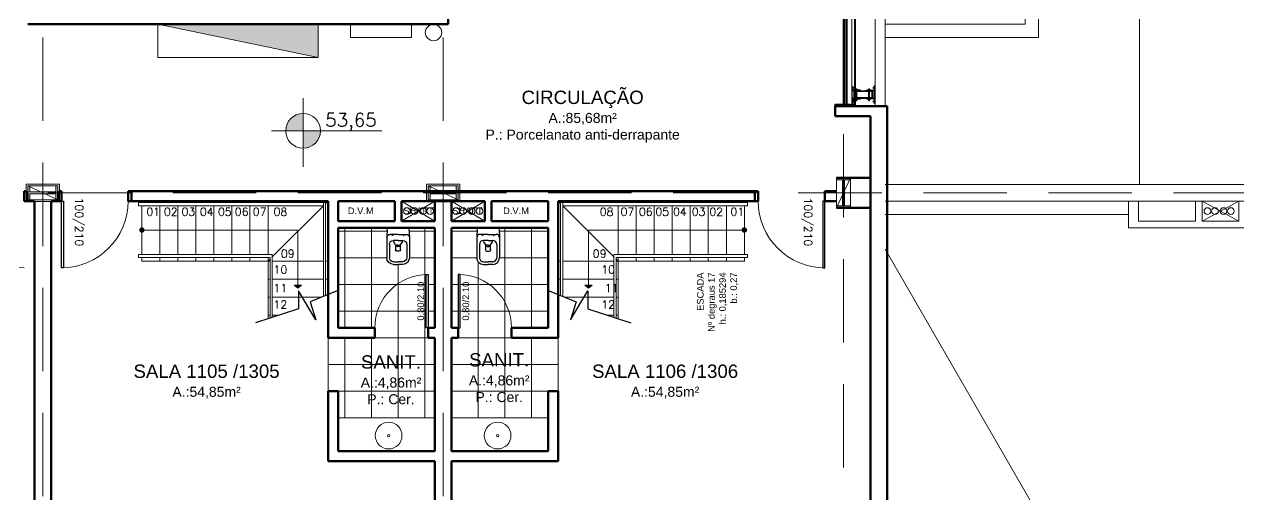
# Model space of a CAD drawing. Header units: millimetres. Extents: x 705 to 840, y 133 to 501.
# Drawn here: x 740.91 to 759.12, y 432.16 to 439.22 of the extents above; entities that cross this region are included whole.
import ezdxf

# ---------------------------------------------------------------- set-up
doc = ezdxf.new("R2010")
doc.units = ezdxf.units.MM
doc.header["$LTSCALE"] = 10
doc.linetypes.add('DASHDOT', pattern=[25.4, 12.7, -6.35, 0, -6.35])
doc.linetypes.add('DASHED2', pattern=[0.375, 0.25, -0.125])
doc.layers.get('0').update_dxf_attribs({"color": 90})
doc.layers.add('ACCESORIO', color=90, linetype='Continuous')
doc.layers.add('VIDRO', color=140, linetype='Continuous')
for name, color, linetype, lineweight in [('CINZA', 252, 'Continuous', 13), ('cinza 03', 252, 'Continuous', 13), ('COTA', 90, 'Continuous', 9), ('HACHT', 90, 'Continuous', 9), ('HID', 16, 'Continuous', 20), ('linha estutura', 252, 'Continuous', 13), ('PAREDES', 50, 'Continuous', 50), ('PAREDES 2', 50, 'Continuous', 50), ('Pilares', 16, 'Continuous', 20), ('pn 02', 16, 'Continuous', 20), ('PN-01', 90, 'Continuous', 13), ('PN-03', 180, 'Continuous', 30), ('texto', 16, 'Continuous', 20)]:
    doc.layers.add(name, color=color, linetype=linetype, lineweight=lineweight)
doc.styles.get("Standard").update_dxf_attribs({"font": 'simplex.shx'})
pattern_1 = [(0, (748.9159, 433.31522), (0, 0.4), []), (90, (748.9159, 433.31522), (-0.4, 2e-17), [])]

# ---------------------------------------------------------------- blocks, each defined once
blk = doc.blocks.new('VASO')
at = {"layer": 'PN-03', "color": 0}
for p, q in [((-0.513, -0.061), (-0.513, 0.098)), ((-0.508, 0.103), (-0.363, 0.109)), ((-0.413, -0.061), (-0.413, 0.059)), ((-0.363, 0.109), (-0.063, 0.109)), ((-0.323, -0.061), (-0.323, 0.009)), ((-0.299, 0.004), (-0.299, 0.011)), ((-0.255, -0.024), (-0.299, 0.004)), ((-0.263, 0.069), (-0.063, 0.069)), ((-0.003, 0.009), (-0.003, -0.061)), ((0.037, 0.009), (0.037, -0.061)), ((-0.513, -0.061), (-0.513, -0.219)), ((-0.413, -0.061), (-0.413, -0.181)), ((-0.323, -0.061), (-0.323, -0.131)), ((-0.255, -0.097), (-0.299, -0.125)), ((-0.299, -0.125), (-0.299, -0.132)), ((-0.253, -0.061), (-0.253, -0.031)), ((-0.238, -0.042), (-0.253, -0.041)), ((-0.253, -0.061), (-0.253, -0.09)), ((-0.238, -0.079), (-0.253, -0.08)), ((-0.183, -0.026), (-0.248, -0.026)), ((-0.183, -0.095), (-0.248, -0.095)), ((-0.003, -0.131), (-0.003, -0.061)), ((0.037, -0.131), (0.037, -0.061)), ((-0.508, -0.224), (-0.363, -0.231)), ((-0.363, -0.231), (-0.063, -0.231)), ((-0.263, -0.191), (-0.063, -0.191))]:
    blk.add_line(p, q, dxfattribs=at)
for points in [[(-0.402, 0.03, 0.139889), (-0.404, 0.03, 0.107118), (-0.405, 0.028, 0.079812), (-0.406, 0.026, 0.067459), (-0.406, 0.024, 0.067459), (-0.406, 0.021, 0.079812), (-0.405, 0.019, 0.107118), (-0.404, 0.018, 0.139889), (-0.402, 0.017, 0.139889), (-0.4, 0.018, 0.107118), (-0.399, 0.019, 0.079812), (-0.398, 0.021, 0.067459), (-0.398, 0.024, 0.067459), (-0.398, 0.026, 0.079812), (-0.399, 0.028, 0.107118), (-0.4, 0.03, 0.139889)], [(-0.402, -0.151, -0.139889), (-0.404, -0.151, -0.107118), (-0.405, -0.149, -0.079812), (-0.406, -0.147, -0.067459), (-0.406, -0.145, -0.067459), (-0.406, -0.142, -0.079812), (-0.405, -0.14, -0.107118), (-0.404, -0.139, -0.139889), (-0.402, -0.138, -0.139889), (-0.4, -0.139, -0.107118), (-0.399, -0.14, -0.079812), (-0.398, -0.142, -0.067459), (-0.398, -0.145, -0.067459), (-0.398, -0.147, -0.079812), (-0.399, -0.149, -0.107118), (-0.4, -0.151, -0.139889)]]:
    blk.add_lwpolyline(points, format="xyb", close=True, dxfattribs=at)
for centre, radius, start, end in [((-0.508, 0.098), 0.005, 92.5269, 180), ((-0.363, 0.059), 0.05, 90, 180), ((-0.263, 0.009), 0.06, 90, 180), ((-0.063, 0.009), 0.1, 0, 90), ((-0.063, 0.009), 0.06, 0, 90), ((-0.363, -0.181), 0.05, 180, 270), ((-0.263, -0.131), 0.06, 180, 270), ((-0.248, -0.031), 0.005, 90, 180), ((-0.248, -0.09), 0.005, 180, 270), ((-0.239, -0.049), 0.0067, 14.1141, 81.8789), ((-0.239, -0.072), 0.0067, 278.1211, 345.8859), ((-0.284, -0.065), 0.055, 4.685, 19.1599), ((-0.284, -0.056), 0.055, 340.8401, 355.315), ((-0.185, 0.009), 0.0347, 272.8237, 292.69), ((-0.185, -0.13), 0.0347, 67.31, 87.1763), ((-0.169, -0.028), 0.005, 13.9425, 112.69), ((-0.169, -0.093), 0.005, 247.31, 346.0575), ((-0.275, -0.062), 0.116, 0.9159, 18.0203), ((-0.275, -0.059), 0.116, 341.9797, 359.0841), ((-0.063, -0.131), 0.06, 270, 0), ((-0.063, -0.131), 0.1, 270, 0), ((-0.508, -0.219), 0.005, 180, 267.4731)]:
    blk.add_arc(centre, radius, start, end, dxfattribs=at)
blk = doc.blocks.new('BLO253')
blk.add_lwpolyline([(39.6, 2, -0.4142136), (40.6, 1, 0.4142136), (41.6, 0), (91.5, 0, 0.4142136), (92.5, 1), (92.5, 4, 0.4142136), (91.5, 5), (49.6, 5, -0.4142136), (44.6, 10), (44.6, 89, 0.4142136), (43.6, 90), (41.6, 90, 0.4142136), (40.6, 89), (40.6, 6.5, -0.4142136), (39.1, 5), (-39.1, 5, -0.4142136), (-40.6, 6.5), (-40.6, 89, 0.4142136), (-41.6, 90), (-43.6, 90, 0.4142136), (-44.6, 89), (-44.6, 10, -0.4142136), (-49.6, 5), (-91.5, 5, 0.4142136), (-92.5, 4), (-92.5, 1, 0.4142136), (-91.5, 0), (-41.6, 0, 0.4142136), (-40.6, 1, -0.4142136), (-39.6, 2)], format="xyb", close=True)
blk = doc.blocks.new('CAB-BUL')
for p, q in [((-6, 11), (6, 11)), ((-4, 2), (-4, 9)), ((-4, 1), (-4, 2)), ((4, 2), (4, 9)), ((4, 1), (4, 2))]:
    blk.add_line(p, q)
blk.add_lwpolyline([(-9, 1), (9, 1), (9, 0), (-9, 0)], close=True)
blk.add_lwpolyline([(8, 9, 0.888889), (4, 9, 0.50025), (-4, 9, 0.88987), (-8, 9), (-8, 2), (8, 2)], format="xyb", close=True)
blk = doc.blocks.new('TUERCA')
for p, q in [((-7, -2), (7, -2)), ((7, -10), (-7, -10)), ((-5, -11), (3, -10)), ((-5, -12), (4, -11)), ((-5, -13), (4, -12)), ((-5, -14), (4, -13)), ((-5, -16), (4, -14)), ((-4, -8), (-4, -3)), ((-3, -16), (4, -16)), ((4, -3), (4, -8))]:
    blk.add_line(p, q)
blk.add_lwpolyline([(-9, 0), (9, 0), (9, -2), (-9, -2)], close=True)
blk.add_lwpolyline([(-4, -8, -0.666895), (-9, -8), (-9, -3, -0.666895), (-4, -3, -0.349005), (4, -3, -0.666667), (9, -3), (9, -8, -0.666667), (4, -8, -0.349005)], format="xyb", close=True)
blk.add_lwpolyline([(-4, -10), (-3, -10), (-5, -11), (-3, -11), (-5, -12), (-3, -12), (-5, -13), (-3, -14), (-5, -14), (-3, -15), (-5, -16), (-3, -16), (3, -16), (4, -16), (3, -15), (4, -14), (3, -14), (4, -13), (3, -13), (4, -12), (3, -11), (4, -11), (3, -10), (4, -10)])
blk = doc.blocks.new('fixação madeira')
at = {"layer": 'ACCESORIO'}
for p, q in [((-0.052, -0.063), (-0.05, -0.076)), ((-0.05, -0.063), (-0.048, -0.076)), ((-0.048, -0.063), (-0.047, -0.076)), ((-0.047, -0.063), (-0.045, -0.076)), ((-0.045, -0.063), (-0.043, -0.076)), ((-0.043, -0.063), (-0.041, -0.076)), ((-0.041, -0.063), (-0.039, -0.076)), ((-0.039, -0.063), (-0.038, -0.076)), ((-0.038, -0.063), (-0.036, -0.076)), ((-0.036, -0.063), (-0.034, -0.076)), ((-0.034, -0.063), (-0.032, -0.076)), ((-0.032, -0.063), (-0.03, -0.076)), ((-0.03, -0.063), (-0.029, -0.076)), ((-0.029, -0.063), (-0.027, -0.076)), ((-0.027, -0.063), (-0.025, -0.076)), ((-0.025, -0.063), (-0.023, -0.076)), ((-0.023, -0.063), (-0.021, -0.076)), ((-0.021, -0.063), (-0.02, -0.076)), ((-0.02, -0.063), (-0.018, -0.076)), ((-0.018, -0.063), (-0.016, -0.076)), ((-0.016, -0.063), (-0.014, -0.076)), ((-0.014, -0.063), (-0.012, -0.076)), ((-0.012, -0.076), (-0.012, -0.063)), ((-0.052, -0.251), (-0.05, -0.264)), ((-0.05, -0.251), (-0.048, -0.264)), ((-0.048, -0.251), (-0.047, -0.264)), ((-0.047, -0.251), (-0.045, -0.264)), ((-0.045, -0.251), (-0.043, -0.264)), ((-0.043, -0.251), (-0.041, -0.264)), ((-0.041, -0.251), (-0.039, -0.264)), ((-0.039, -0.251), (-0.038, -0.264)), ((-0.038, -0.251), (-0.036, -0.264)), ((-0.036, -0.251), (-0.034, -0.264)), ((-0.034, -0.251), (-0.032, -0.264)), ((-0.032, -0.251), (-0.03, -0.264)), ((-0.03, -0.251), (-0.029, -0.264)), ((-0.029, -0.251), (-0.027, -0.264)), ((-0.027, -0.251), (-0.025, -0.264)), ((-0.025, -0.251), (-0.023, -0.264)), ((-0.023, -0.251), (-0.021, -0.264)), ((-0.021, -0.251), (-0.02, -0.264)), ((-0.02, -0.251), (-0.018, -0.264)), ((-0.018, -0.251), (-0.016, -0.264)), ((-0.016, -0.251), (-0.014, -0.264)), ((-0.014, -0.251), (-0.012, -0.264)), ((-0.012, -0.264), (-0.012, -0.251))]:
    blk.add_line(p, q, dxfattribs=at)
for points in [[(-0.06, -0.034), (0.057, -0.034), (0.057, -0.308), (-0.06, -0.308)], [(-0.052, -0.042), (0.049, -0.042), (0.049, -0.3), (-0.052, -0.3)]]:
    blk.add_lwpolyline(points, close=True, dxfattribs=at)
for points in [[(0.049, -0.063), (-0.014, -0.063), (-0.015, -0.066), (-0.016, -0.063), (-0.017, -0.066), (-0.018, -0.063), (-0.018, -0.066), (-0.02, -0.063), (-0.02, -0.066), (-0.021, -0.063), (-0.022, -0.066), (-0.023, -0.063), (-0.024, -0.066), (-0.025, -0.063), (-0.026, -0.066), (-0.027, -0.063), (-0.027, -0.066), (-0.029, -0.063), (-0.029, -0.066), (-0.03, -0.063), (-0.031, -0.066), (-0.032, -0.063), (-0.033, -0.066), (-0.034, -0.063), (-0.035, -0.066), (-0.036, -0.063), (-0.036, -0.066), (-0.038, -0.063), (-0.038, -0.066), (-0.039, -0.063), (-0.04, -0.066), (-0.041, -0.063), (-0.042, -0.066), (-0.043, -0.063), (-0.044, -0.066), (-0.045, -0.063), (-0.045, -0.066), (-0.047, -0.063), (-0.047, -0.066), (-0.048, -0.063), (-0.049, -0.066), (-0.05, -0.063), (-0.051, -0.066), (-0.052, -0.063)], [(-0.052, -0.076), (-0.051, -0.074), (-0.05, -0.076), (-0.05, -0.074), (-0.048, -0.076), (-0.048, -0.074), (-0.047, -0.076), (-0.046, -0.074), (-0.045, -0.076), (-0.044, -0.074), (-0.043, -0.076), (-0.042, -0.074), (-0.041, -0.076), (-0.041, -0.074), (-0.039, -0.076), (-0.039, -0.074), (-0.038, -0.076), (-0.037, -0.074), (-0.036, -0.076), (-0.035, -0.074), (-0.034, -0.076), (-0.033, -0.074), (-0.032, -0.076), (-0.032, -0.074), (-0.03, -0.076), (-0.03, -0.074), (-0.029, -0.076), (-0.028, -0.074), (-0.027, -0.076), (-0.026, -0.074), (-0.025, -0.076), (-0.024, -0.074), (-0.023, -0.076), (-0.023, -0.074), (-0.021, -0.076), (-0.021, -0.074), (-0.02, -0.076), (-0.019, -0.074), (-0.018, -0.076), (-0.017, -0.074), (-0.016, -0.076), (-0.015, -0.074), (-0.014, -0.076), (-0.014, -0.074), (-0.012, -0.076), (0.049, -0.076)], [(0.049, -0.251), (-0.014, -0.251), (-0.015, -0.253), (-0.016, -0.251), (-0.017, -0.253), (-0.018, -0.251), (-0.018, -0.253), (-0.02, -0.251), (-0.02, -0.253), (-0.021, -0.251), (-0.022, -0.253), (-0.023, -0.251), (-0.024, -0.253), (-0.025, -0.251), (-0.026, -0.253), (-0.027, -0.251), (-0.027, -0.253), (-0.029, -0.251), (-0.029, -0.253), (-0.03, -0.251), (-0.031, -0.253), (-0.032, -0.251), (-0.033, -0.253), (-0.034, -0.251), (-0.035, -0.253), (-0.036, -0.251), (-0.036, -0.253), (-0.038, -0.251), (-0.038, -0.253), (-0.039, -0.251), (-0.04, -0.253), (-0.041, -0.251), (-0.042, -0.253), (-0.043, -0.251), (-0.044, -0.253), (-0.045, -0.251), (-0.045, -0.253), (-0.047, -0.251), (-0.047, -0.253), (-0.048, -0.251), (-0.049, -0.253), (-0.05, -0.251), (-0.051, -0.253), (-0.052, -0.251)], [(-0.052, -0.264), (-0.051, -0.262), (-0.05, -0.264), (-0.05, -0.262), (-0.048, -0.264), (-0.048, -0.262), (-0.047, -0.264), (-0.046, -0.262), (-0.045, -0.264), (-0.044, -0.262), (-0.043, -0.264), (-0.042, -0.262), (-0.041, -0.264), (-0.041, -0.262), (-0.039, -0.264), (-0.039, -0.262), (-0.038, -0.264), (-0.037, -0.262), (-0.036, -0.264), (-0.035, -0.262), (-0.034, -0.264), (-0.033, -0.262), (-0.032, -0.264), (-0.032, -0.262), (-0.03, -0.264), (-0.03, -0.262), (-0.029, -0.264), (-0.028, -0.262), (-0.027, -0.264), (-0.026, -0.262), (-0.025, -0.264), (-0.024, -0.262), (-0.023, -0.264), (-0.023, -0.262), (-0.021, -0.264), (-0.021, -0.262), (-0.02, -0.264), (-0.019, -0.262), (-0.018, -0.264), (-0.017, -0.262), (-0.016, -0.264), (-0.015, -0.262), (-0.014, -0.264), (-0.014, -0.262), (-0.012, -0.264), (0.049, -0.264)]]:
    blk.add_lwpolyline(points, dxfattribs=at)
at = {"layer": 'ACCESORIO', "xscale": 0.001440000000002328, "yscale": 0.001440000000002328, "zscale": 0.00144, "rotation": 180}
blk.add_blockref('BLO253', (-0.001, 0.001), dxfattribs=at)
at = {"layer": 'ACCESORIO', "linetype": 'Continuous', "xscale": 0.001440000000002328, "yscale": 0.001440000000002328, "zscale": 0.00144}
for name, p, rotation in [('CAB-BUL', (-0.105, -0.006), 180), ('TUERCA', (-0.066, -0.07), 270), ('CAB-BUL', (0.063, -0.07), 270), ('CAB-BUL', (0.1, -0.006), 180), ('CAB-BUL', (0.063, -0.258), 270)]:
    blk.add_blockref(name, p, dxfattribs=dict(at, rotation=rotation))
at = {"layer": 'ACCESORIO', "xscale": -0.001440000000002328, "yscale": 0.001440000000002328, "zscale": 0.00144}
blk.add_blockref('BLO253', (-0.001, -0.345), dxfattribs=at)
at = {"layer": 'ACCESORIO', "linetype": 'Continuous', "xscale": -0.001440000000002328, "yscale": 0.001440000000002328, "zscale": 0.00144}
for p in [(-0.105, -0.338), (0.1, -0.338)]:
    blk.add_blockref('CAB-BUL', p, dxfattribs=at)
at = {"layer": 'ACCESORIO', "color": 252, "linetype": 'Continuous', "xscale": 0.001440000000002328, "yscale": 0.001440000000002328, "zscale": 0.00144, "rotation": 270}
blk.add_blockref('TUERCA', (-0.066, -0.258), dxfattribs=at)

msp = doc.modelspace()

# ---------------------------------------------------------------- hatches: boundary and pattern name
at = {"layer": 'cinza 03'}
msp.add_hatch(color=256, dxfattribs=at).paths.add_polyline_path([(742.916, 439.215), (745.316, 438.715), (745.316, 439.215)])
h = msp.add_hatch(color=256, dxfattribs=at)
h.paths.add_polyline_path([(745.092, 437.879, 0.414214), (744.83, 437.618), (745.092, 437.618)])
h.paths.add_polyline_path([(745.092, 437.356, 0.414214), (745.353, 437.618), (745.092, 437.618)])
h = msp.add_hatch(dxfattribs=at)
h.set_pattern_fill('_USER', color=256, scale=0.4, style=0, double=1, pattern_type=0)
h.set_pattern_definition(pattern_1)
h.paths.add_polyline_path([(747.066, 434.515), (746.966, 434.515), (746.966, 434.665), (746.936, 434.665), (746.936, 435.465, 0.40327), (746.166, 434.665), (746.166, 434.515), (745.466, 434.515), (745.466, 433.715), (745.616, 433.715), (745.616, 433.315), (747.066, 433.315)])
h.paths.add_polyline_path([(747.066, 436.165), (746.679, 436.165), (746.686, 436.02, -0.022055), (746.686, 436.015), (746.686, 435.715, -0.414214), (746.586, 435.615), (746.516, 435.615), (746.446, 435.615, -0.414214), (746.346, 435.715), (746.346, 436.015, -0.022055), (746.346, 436.02), (746.353, 436.165), (745.616, 436.165), (745.616, 434.665), (746.166, 434.665, -0.40327), (746.936, 435.465), (746.936, 435.465), (746.966, 435.465), (746.966, 434.665), (747.066, 434.665)])
h.paths.add_polyline_path([(745.907, 434.164), (746.913, 434.164), (746.913, 433.498), (745.907, 433.498)], flags=24)
h.paths.add_polyline_path([(746.781, 434.761), (746.781, 435.381), (746.952, 435.381), (746.952, 434.761)], flags=25)
h = msp.add_hatch(dxfattribs=at)
h.set_pattern_fill('_USER', color=256, scale=0.4, style=0, double=1, pattern_type=0)
h.set_pattern_definition(pattern_1)
h.paths.add_polyline_path([(748.766, 436.165), (748.029, 436.165), (748.036, 436.02, -0.022055), (748.036, 436.015), (748.036, 435.715, -0.414214), (747.936, 435.615), (747.866, 435.615), (747.796, 435.615, -0.414214), (747.696, 435.715), (747.696, 436.015, -0.022055), (747.696, 436.02), (747.703, 436.165), (747.316, 436.165), (747.316, 434.665), (747.416, 434.665), (747.416, 435.465), (747.446, 435.465), (747.446, 435.465, -0.40327), (748.216, 434.665), (748.766, 434.665)])
h.paths.add_polyline_path([(747.446, 435.465), (747.446, 434.665), (747.416, 434.665), (747.416, 434.515), (747.316, 434.515), (747.316, 433.315), (748.766, 433.315), (748.766, 433.715), (748.916, 433.715), (748.916, 434.515), (748.216, 434.515), (748.216, 434.665, 0.40327)])
h.paths.add_polyline_path([(747.528, 434.164), (748.533, 434.164), (748.533, 433.498), (747.528, 433.498)], flags=24)
h.paths.add_polyline_path([(747.456, 434.761), (747.456, 435.381), (747.628, 435.381), (747.628, 434.761)], flags=25)
at = {"layer": 'Pilares'}
for points in [[(753.086, 436.465), (753.296, 436.465), (753.296, 436.495), (753.206, 436.495), (753.206, 436.885), (753.296, 436.885), (753.296, 436.915), (753.086, 436.915), (753.086, 436.885), (753.176, 436.885), (753.176, 436.495), (753.086, 436.495)], [(740.966, 436.795), (740.966, 436.585), (740.996, 436.585), (740.996, 436.675), (741.386, 436.675), (741.386, 436.585), (741.416, 436.585), (741.416, 436.795), (741.386, 436.795), (741.386, 436.705), (740.996, 436.705), (740.996, 436.795)], [(746.966, 436.795), (746.966, 436.585), (746.996, 436.585), (746.996, 436.675), (747.386, 436.675), (747.386, 436.585), (747.416, 436.585), (747.416, 436.795), (747.386, 436.795), (747.386, 436.705), (746.996, 436.705), (746.996, 436.795)]]:
    msp.add_hatch(color=256, dxfattribs=at).paths.add_polyline_path(points)
at = {"layer": 'PN-01'}
for points in [[(745.013, 435.26), (744.958, 435.302), (745.068, 435.302)], [(749.369, 435.26), (749.424, 435.302), (749.313, 435.302)]]:
    msp.add_hatch(color=256, dxfattribs=at).paths.add_polyline_path(points)

# ---------------------------------------------------------------- linework, layer by layer
at = {"layer": 'CINZA'}
for p, q in [((753.194, 440.112), (753.194, 438.02)), ((753.209, 440.112), (753.209, 438.02)), ((753.228, 440.112), (753.228, 438.02)), ((753.243, 440.112), (753.243, 438.02))]:
    msp.add_line(p, q, dxfattribs=at)
at = {"layer": 'cinza 03'}
for p, q in [((757.628, 436.815), (757.628, 450.565)), ((756.116, 439.015), (756.116, 447.89)), ((755.916, 439.215), (755.916, 447.69)), ((755.916, 439.215), (755.916, 440.34)), ((742.916, 439.215), (742.916, 438.715)), ((745.316, 438.715), (742.916, 439.215)), ((745.316, 439.215), (745.316, 438.715)), ((753.816, 439.215), (755.916, 439.215)), ((753.816, 439.015), (756.116, 439.015)), ((742.916, 438.715), (745.316, 438.715)), ((761.941, 436.815), (753.816, 436.815)), ((747.066, 436.265), (746.566, 436.565)), ((746.566, 436.265), (747.066, 436.565)), ((747.316, 436.265), (747.816, 436.565)), ((747.816, 436.265), (747.316, 436.565)), ((753.816, 436.565), (762.191, 436.565)), ((757.466, 436.165), (757.466, 436.565)), ((757.616, 436.265), (757.616, 436.565)), ((758.466, 436.565), (757.916, 436.565)), ((758.466, 436.565), (757.916, 436.565)), ((758.466, 436.265), (758.466, 436.565)), ((759.116, 436.565), (758.566, 436.565)), ((758.566, 436.565), (759.116, 436.565)), ((759.116, 436.565), (758.566, 436.565)), ((759.116, 436.265), (758.566, 436.565)), ((758.566, 436.265), (758.566, 436.565)), ((758.566, 436.265), (759.116, 436.565)), ((759.116, 436.565), (758.566, 436.565)), ((758.566, 436.565), (759.116, 436.565)), ((759.116, 436.565), (758.566, 436.565)), ((759.116, 436.265), (759.116, 436.565)), ((759.116, 436.565), (759.116, 436.265)), ((759.116, 436.565), (759.116, 436.265)), ((753.816, 436.365), (757.466, 436.365)), ((753.816, 436.365), (757.466, 436.365)), ((759.116, 436.165), (757.466, 436.165)), ((758.466, 436.265), (757.616, 436.265)), ((759.116, 436.265), (758.566, 436.265)), ((759.116, 436.165), (760.716, 436.165)), ((753.816, 435.846), (757.37, 429.69)), ((745.466, 434.515), (745.466, 433.715)), ((748.916, 434.515), (748.916, 433.715))]:
    msp.add_line(p, q, dxfattribs=at)
msp.add_lwpolyline([(745.801, 439.215), (746.717, 439.215), (746.717, 439.018), (745.801, 439.018)], close=True, dxfattribs=at)
for centre, radius in [((747.047, 439.092), 0.123), ((746.646, 436.415), 0.05), ((746.76, 436.415), 0.05), ((746.889, 436.415), 0.05), ((746.997, 436.415), 0.05), ((747.385, 436.415), 0.05), ((747.492, 436.415), 0.05), ((747.622, 436.415), 0.05), ((747.736, 436.415), 0.05), ((758.646, 436.415), 0.05), ((758.646, 436.415), 0.05), ((758.76, 436.415), 0.05), ((758.76, 436.415), 0.05), ((758.889, 436.415), 0.05), ((758.889, 436.415), 0.05), ((758.997, 436.415), 0.05), ((758.997, 436.415), 0.05)]:
    msp.add_circle(centre, radius, dxfattribs=at)
for centre, radius, start, end in [((740.913, 436.565), 1, 180, 270), ((741.469, 436.565), 1, 270, 0), ((752.913, 436.565), 1, 180, 270), ((752.913, 436.565), 1, 180, 270), ((746.966, 434.665), 0.8, 90, 180), ((747.416, 434.665), 0.8, 360, 90)]:
    msp.add_arc(centre, radius, start, end, dxfattribs=at)
at = {"layer": 'COTA'}
for p, q in [((745.092, 438.106), (745.092, 437.08)), ((744.617, 437.618), (746.271, 437.618))]:
    msp.add_line(p, q, dxfattribs=at)
msp.add_circle((745.092, 437.618), 0.261, dxfattribs=at)
at = {"layer": 'HACHT'}
for p, q in [((753.188, 440.112), (753.188, 438.02)), ((753.248, 440.112), (753.248, 438.02)), ((753.355, 437.997), (753.355, 438.014))]:
    msp.add_line(p, q, dxfattribs=at)
at = {"layer": 'HID'}
for p, q in [((747.066, 433.315), (745.616, 433.315)), ((747.316, 433.315), (748.766, 433.315))]:
    msp.add_line(p, q, dxfattribs=at)
for centre, radius in [((746.374, 433.049), 0.2), ((748.008, 433.049), 0.2), ((746.374, 433.049), 0.0172), ((748.008, 433.049), 0.0172)]:
    msp.add_circle(centre, radius, dxfattribs=at)
at = {"layer": 'linha estutura', "linetype": 'DASHED2', "ltscale": 0.5}
for p, q in [((741.191, 422.766), (741.191, 451.919)), ((747.191, 422.766), (747.191, 451.919)), ((753.191, 421.32), (753.191, 451.919)), ((724.39, 436.69), (771.017, 436.69))]:
    msp.add_line(p, q, dxfattribs=at)
at = {"layer": 'PAREDES'}
for p, q in [((740.913, 436.715), (740.913, 436.565)), ((740.963, 436.715), (740.963, 436.565)), ((741.419, 436.715), (741.419, 436.565)), ((741.469, 436.715), (741.469, 436.565)), ((742.469, 436.715), (742.469, 436.565)), ((742.519, 436.715), (742.519, 436.565)), ((751.863, 436.715), (751.863, 436.565)), ((751.863, 436.715), (751.863, 436.565)), ((751.913, 436.715), (751.913, 436.565)), ((751.913, 436.715), (751.913, 436.565)), ((752.913, 436.715), (752.913, 436.565))]:
    msp.add_line(p, q, dxfattribs=at)
at = {"layer": 'PAREDES 2'}
for p, q in [((747.266, 440.441), (747.266, 439.215)), ((740.966, 439.215), (747.266, 439.215)), ((753.066, 437.84), (753.066, 437.99)), ((753.848, 437.99), (753.066, 437.99)), ((753.848, 437.99), (753.848, 431.74)), ((753.598, 437.84), (753.066, 437.84)), ((753.598, 437.84), (753.598, 431.99)), ((753.086, 436.915), (753.598, 436.915)), ((740.913, 436.715), (740.941, 436.715)), ((741.441, 436.715), (741.469, 436.715)), ((742.519, 436.715), (742.469, 436.715)), ((742.469, 436.715), (751.913, 436.715)), ((751.863, 436.715), (751.913, 436.715)), ((751.863, 436.715), (751.913, 436.715)), ((752.913, 436.715), (753.086, 436.715)), ((740.913, 436.565), (741.066, 436.565)), ((740.966, 436.565), (741.066, 436.565)), ((741.066, 436.565), (741.066, 425.64)), ((741.316, 436.565), (741.316, 425.39)), ((741.316, 436.565), (741.469, 436.565)), ((742.469, 436.565), (745.466, 436.565)), ((745.466, 434.515), (745.466, 436.565)), ((745.616, 436.265), (745.616, 436.565)), ((745.616, 436.565), (746.466, 436.565)), ((746.466, 436.565), (745.916, 436.565)), ((746.466, 436.265), (746.466, 436.565)), ((746.566, 436.265), (746.566, 436.565)), ((746.566, 436.565), (747.816, 436.565)), ((747.066, 436.565), (747.066, 436.265)), ((747.316, 436.565), (747.316, 436.265)), ((747.816, 436.265), (747.816, 436.565)), ((747.916, 436.565), (748.466, 436.565)), ((747.916, 436.565), (748.766, 436.565)), ((747.916, 436.265), (747.916, 436.565)), ((747.916, 436.565), (748.766, 436.565)), ((748.766, 436.265), (748.766, 436.565)), ((748.916, 434.515), (748.916, 436.565)), ((748.916, 436.565), (751.913, 436.565)), ((752.913, 436.565), (753.086, 436.565)), ((753.086, 436.465), (753.598, 436.465)), ((746.466, 436.265), (745.616, 436.265)), ((745.616, 434.665), (745.616, 436.165)), ((747.066, 436.165), (745.616, 436.165)), ((747.066, 436.265), (746.566, 436.265)), ((747.066, 436.165), (747.066, 434.665)), ((747.316, 436.265), (747.816, 436.265)), ((747.316, 436.165), (748.766, 436.165)), ((747.316, 436.165), (747.316, 434.665)), ((747.916, 436.265), (748.766, 436.265)), ((748.766, 434.665), (748.766, 436.165)), ((746.166, 434.515), (745.466, 434.515)), ((746.166, 434.665), (745.616, 434.665)), ((746.166, 434.515), (746.166, 434.665)), ((747.066, 434.665), (746.966, 434.665)), ((746.966, 434.515), (746.966, 434.665)), ((746.966, 434.515), (747.066, 434.515)), ((747.066, 434.515), (747.066, 432.815)), ((747.316, 434.665), (747.416, 434.665)), ((747.416, 434.515), (747.316, 434.515)), ((747.316, 434.515), (747.316, 432.815)), ((747.416, 434.515), (747.416, 434.665)), ((748.216, 434.515), (748.216, 434.665)), ((748.216, 434.665), (748.766, 434.665)), ((748.216, 434.515), (748.916, 434.515)), ((745.466, 433.715), (745.466, 432.665)), ((745.616, 433.715), (745.466, 433.715)), ((745.616, 433.715), (745.616, 432.815)), ((748.766, 433.715), (748.766, 432.815)), ((748.766, 433.715), (748.916, 433.715)), ((748.916, 433.715), (748.916, 432.665)), ((747.066, 432.815), (745.616, 432.815)), ((747.316, 432.815), (748.766, 432.815)), ((747.066, 432.665), (745.466, 432.665)), ((747.066, 432.665), (747.066, 428.82)), ((747.316, 432.665), (748.916, 432.665)), ((747.316, 432.665), (747.316, 428.82))]:
    msp.add_line(p, q, dxfattribs=at)
at = {"layer": 'Pilares'}
for p, q in [((753.086, 436.465), (753.086, 436.915)), ((753.296, 436.915), (753.086, 436.465)), ((753.176, 436.885), (753.086, 436.885)), ((753.176, 436.495), (753.176, 436.885)), ((753.206, 436.495), (753.206, 436.885)), ((753.296, 436.885), (753.206, 436.885)), ((753.296, 436.465), (753.296, 436.915)), ((740.941, 436.82), (740.941, 436.56)), ((740.941, 436.82), (741.441, 436.82)), ((740.966, 436.795), (741.416, 436.795)), ((741.416, 436.585), (740.966, 436.795)), ((741.441, 436.82), (741.441, 436.56)), ((746.941, 436.82), (746.941, 436.56)), ((746.941, 436.82), (747.441, 436.82)), ((746.966, 436.795), (747.416, 436.795)), ((747.416, 436.585), (746.966, 436.795)), ((746.996, 436.705), (746.996, 436.795)), ((746.996, 436.705), (747.386, 436.705)), ((747.386, 436.705), (747.386, 436.795)), ((747.441, 436.82), (747.441, 436.56)), ((740.941, 436.56), (741.441, 436.56)), ((740.966, 436.585), (741.416, 436.585)), ((746.941, 436.56), (747.441, 436.56)), ((746.966, 436.585), (747.416, 436.585)), ((746.996, 436.585), (746.996, 436.675)), ((746.996, 436.675), (747.386, 436.675)), ((747.386, 436.585), (747.386, 436.675)), ((753.176, 436.495), (753.086, 436.495)), ((753.296, 436.495), (753.206, 436.495))]:
    msp.add_line(p, q, dxfattribs=at)
at = {"layer": 'Pilares', "linetype": 'Continuous'}
for p, q in [((740.996, 436.705), (740.996, 436.795)), ((740.996, 436.705), (741.386, 436.705)), ((741.386, 436.705), (741.386, 436.795)), ((740.996, 436.585), (740.996, 436.675)), ((740.996, 436.675), (741.386, 436.675)), ((741.386, 436.585), (741.386, 436.675))]:
    msp.add_line(p, q, dxfattribs=at)
at = {"layer": 'Pilares'}
for points in [[(753.296, 436.885), (753.296, 436.915), (753.086, 436.915), (753.086, 436.885)], [(746.996, 436.795), (746.966, 436.795), (746.966, 436.585), (746.996, 436.585)], [(747.386, 436.585), (747.416, 436.585), (747.416, 436.795), (747.386, 436.795)], [(753.086, 436.495), (753.086, 436.465), (753.296, 436.465), (753.296, 436.495)]]:
    msp.add_lwpolyline(points, dxfattribs=at)
at = {"layer": 'Pilares', "linetype": 'Continuous'}
for points in [[(740.996, 436.795), (740.966, 436.795), (740.966, 436.585), (740.996, 436.585)], [(741.386, 436.585), (741.416, 436.585), (741.416, 436.795), (741.386, 436.795)]]:
    msp.add_lwpolyline(points, dxfattribs=at)
at = {"layer": 'pn 02'}
for p, q in [((753.666, 437.99), (753.666, 447.69)), ((753.816, 437.99), (753.816, 447.69)), ((742.676, 436.543), (742.676, 436.565)), ((742.946, 436.543), (742.946, 436.565)), ((743.216, 436.543), (743.216, 436.565)), ((743.486, 436.543), (743.486, 436.565)), ((743.756, 436.543), (743.756, 436.565)), ((744.026, 436.543), (744.026, 436.565)), ((744.296, 436.543), (744.296, 436.565)), ((744.566, 436.543), (744.566, 436.565)), ((745.43, 436.529), (745.466, 436.565)), ((748.952, 436.529), (748.916, 436.565)), ((749.816, 436.543), (749.816, 436.565)), ((750.086, 436.543), (750.086, 436.565)), ((750.356, 436.543), (750.356, 436.565)), ((750.626, 436.543), (750.626, 436.565)), ((750.896, 436.543), (750.896, 436.565)), ((751.166, 436.543), (751.166, 436.565)), ((751.436, 436.543), (751.436, 436.565)), ((751.706, 436.543), (751.706, 436.565)), ((742.676, 435.765), (742.676, 436.496)), ((742.946, 435.765), (742.946, 436.496)), ((743.216, 435.765), (743.216, 436.496)), ((743.486, 435.765), (743.486, 436.496)), ((743.756, 435.765), (743.756, 436.496)), ((744.026, 435.765), (744.026, 436.496)), ((744.296, 435.765), (744.296, 436.496)), ((744.566, 435.765), (744.566, 436.496)), ((744.63, 435.729), (745.396, 436.496)), ((749.752, 435.729), (748.986, 436.496)), ((749.816, 435.765), (749.816, 436.496)), ((750.086, 435.765), (750.086, 436.496)), ((750.356, 435.765), (750.356, 436.496)), ((750.626, 435.765), (750.626, 436.496)), ((750.896, 435.765), (750.896, 436.496)), ((751.166, 435.765), (751.166, 436.496)), ((751.436, 435.765), (751.436, 436.496)), ((751.706, 435.765), (751.706, 436.496)), ((742.676, 435.665), (742.676, 435.719)), ((742.676, 435.665), (744.566, 435.665)), ((742.946, 435.665), (742.946, 435.719)), ((743.216, 435.665), (743.216, 435.719)), ((743.486, 435.665), (743.486, 435.719)), ((743.756, 435.665), (743.756, 435.719)), ((744.026, 435.665), (744.026, 435.719)), ((744.296, 435.665), (744.296, 435.719)), ((744.566, 435.665), (744.566, 435.719)), ((744.566, 435.665), (744.597, 435.696)), ((744.566, 435.665), (744.597, 435.665)), ((744.566, 435.665), (744.566, 434.8)), ((744.63, 435.665), (745.396, 435.665)), ((745.43, 435.665), (745.466, 435.665)), ((748.952, 435.665), (748.916, 435.665)), ((749.752, 435.665), (748.986, 435.665)), ((749.816, 435.665), (749.785, 435.696)), ((749.816, 435.665), (749.785, 435.665)), ((749.816, 435.665), (749.816, 435.719)), ((751.706, 435.665), (749.816, 435.665)), ((749.816, 435.665), (749.816, 434.8)), ((750.086, 435.665), (750.086, 435.719)), ((750.356, 435.665), (750.356, 435.719)), ((750.626, 435.665), (750.626, 435.719)), ((750.896, 435.665), (750.896, 435.719)), ((751.166, 435.665), (751.166, 435.719)), ((751.436, 435.665), (751.436, 435.719)), ((751.706, 435.665), (751.706, 435.719)), ((744.566, 435.395), (744.597, 435.395)), ((744.63, 435.395), (745.396, 435.395)), ((745.43, 435.395), (745.466, 435.395)), ((748.952, 435.395), (748.916, 435.395)), ((749.752, 435.395), (748.986, 435.395)), ((749.816, 435.395), (749.785, 435.395)), ((744.566, 435.125), (744.597, 435.125)), ((744.63, 435.125), (745.367, 435.125)), ((749.752, 435.125), (749.015, 435.125)), ((749.816, 435.125), (749.785, 435.125)), ((744.566, 434.855), (744.597, 434.855)), ((744.63, 434.855), (744.733, 434.855)), ((745.241, 434.855), (745.26, 434.855)), ((749.141, 434.855), (749.122, 434.855)), ((749.752, 434.855), (749.649, 434.855)), ((749.816, 434.855), (749.785, 434.855))]:
    msp.add_line(p, q, dxfattribs=at)
for points in [[(745.396, 436.543), (742.627, 436.543), (742.627, 436.496), (745.396, 436.496)], [(748.986, 436.543), (751.755, 436.543), (751.755, 436.496), (748.986, 436.496)]]:
    msp.add_lwpolyline(points, close=True, dxfattribs=at)
for points in [[(745.43, 435.151), (745.43, 436.543), (745.396, 436.543)], [(748.952, 435.151), (748.952, 436.543), (748.986, 436.543)], [(745.396, 436.496), (745.396, 435.137)], [(748.986, 436.496), (748.986, 435.137)], [(744.597, 435.765), (742.627, 435.765), (742.627, 435.719), (744.597, 435.719)], [(744.63, 434.821), (744.63, 435.765), (744.597, 435.765)], [(744.597, 435.719), (744.597, 434.81)], [(749.752, 434.821), (749.752, 435.765), (749.785, 435.765)], [(749.785, 435.765), (751.755, 435.765), (751.755, 435.719), (749.785, 435.719)], [(749.785, 435.719), (749.785, 434.81)]]:
    msp.add_lwpolyline(points, dxfattribs=at)
at = {"layer": 'PN-01'}
for p, q in [((753.316, 447.69), (753.316, 437.99)), ((753.294, 438.014), (753.355, 438.014)), ((753.294, 437.997), (753.355, 437.997)), ((753.324, 438.095), (753.317, 438.095)), ((753.317, 438.095), (753.317, 438.014)), ((753.324, 438.04), (753.317, 438.04)), ((753.324, 438.095), (753.324, 438.085)), ((753.324, 438.085), (753.324, 438.052)), ((753.324, 438.077), (753.33, 438.081)), ((753.324, 438.06), (753.33, 438.056)), ((753.324, 438.052), (753.324, 438.014)), ((753.326, 438.078), (753.326, 438.059)), ((753.327, 438.079), (753.327, 438.058)), ((753.328, 438.08), (753.328, 438.057)), ((753.33, 438.095), (753.336, 438.095)), ((753.33, 438.095), (753.33, 438.014)), ((753.33, 438.084), (753.336, 438.084)), ((753.33, 438.07), (753.364, 438.07)), ((753.33, 438.07), (753.365, 438.07)), ((753.33, 438.069), (753.37, 438.069)), ((753.33, 438.067), (753.365, 438.067)), ((753.33, 438.053), (753.336, 438.053)), ((753.33, 438.04), (753.336, 438.04)), ((753.336, 438.095), (753.336, 438.014)), ((753.336, 438.077), (753.345, 438.077)), ((753.336, 438.061), (753.345, 438.061)), ((753.345, 438.077), (753.349, 438.084)), ((753.345, 438.061), (753.349, 438.054)), ((753.349, 438.084), (753.355, 438.084)), ((753.349, 438.054), (753.355, 438.054)), ((753.355, 438.073), (753.359, 438.073)), ((753.355, 438.071), (753.359, 438.071)), ((753.355, 438.066), (753.359, 438.066)), ((753.355, 438.064), (753.359, 438.064)), ((753.359, 438.073), (753.365, 438.075)), ((753.359, 438.071), (753.365, 438.074)), ((753.359, 438.066), (753.365, 438.063)), ((753.359, 438.064), (753.365, 438.062)), ((742.676, 436.131), (745.013, 436.131)), ((745.013, 436.131), (745.013, 435.26)), ((751.706, 436.131), (749.369, 436.131)), ((749.369, 436.131), (749.369, 435.26))]:
    msp.add_line(p, q, dxfattribs=at)
at = {"layer": 'PN-01', "const_width": 0.04}
for points in [[(742.696, 436.131, -1), (742.656, 436.131, -1)], [(751.686, 436.131, 1), (751.726, 436.131, 1)]]:
    msp.add_lwpolyline(points, format="xyb", close=True, dxfattribs=at)
at = {"layer": 'PN-01'}
for points in [[(745.013, 435.26), (744.958, 435.302), (745.068, 435.302)], [(749.369, 435.26), (749.424, 435.302), (749.313, 435.302)]]:
    msp.add_lwpolyline(points, close=True, dxfattribs=at)
at = {"layer": 'PN-03'}
for p, q in [((753.066, 437.99), (753.066, 438.02)), ((753.066, 438.02), (753.294, 438.02)), ((753.066, 437.99), (753.294, 437.99)), ((753.294, 437.99), (753.294, 438.02))]:
    msp.add_line(p, q, dxfattribs=at)
for points in [[(741.469, 436.565), (741.499, 436.565), (741.499, 435.565), (741.469, 435.565)], [(752.913, 436.565), (752.883, 436.565), (752.883, 435.565), (752.913, 435.565)], [(746.966, 435.465), (746.966, 434.665), (746.936, 434.665), (746.936, 435.465)], [(747.416, 435.465), (747.416, 434.665), (747.446, 434.665), (747.446, 435.465)]]:
    msp.add_lwpolyline(points, close=True, dxfattribs=at)
at = {"layer": 'PN-03', "linetype": 'DASHDOT'}
for points in [[(745.601, 435.221), (745.196, 435.055), (745.282, 434.786), (745.022, 435.221), (745.022, 434.951), (744.377, 434.738)], [(748.781, 435.221), (749.186, 435.055), (749.099, 434.786), (749.359, 435.221), (749.359, 434.951), (750.005, 434.738)]]:
    msp.add_lwpolyline(points, dxfattribs=at)
at = {"layer": 'VIDRO'}
for p, q in [((753.355, 447.54), (753.355, 437.99)), ((753.365, 447.54), (753.365, 437.99))]:
    msp.add_line(p, q, dxfattribs=at)

# ---------------------------------------------------------------- block references
at = {"layer": 'cinza 03', "rotation": 90}
msp.add_blockref('fixação madeira', (753.317, 438.163), dxfattribs=at)
at = {"layer": 'HID', "xscale": -1, "rotation": 90}
msp.add_blockref('VASO', (746.455, 435.653), dxfattribs=at)
at = {"layer": 'HID', "rotation": 270}
msp.add_blockref('VASO', (747.926, 435.653), dxfattribs=at)

# ---------------------------------------------------------------- texts
at = {"layer": 'COTA'}
msp.add_text('53,65', height=0.2, dxfattribs=at).set_placement((745.424, 437.681))
at = {"layer": 'COTA', "attachment_point": 2}
for s, insert, char_height, width in [('{\\fArial|b0|i0|c0|p34;CIRCULAÇÃO\\P\\H0.75x;A.:85,68m²\\PP.: Porcelanato anti-derrapante}', (749.282, 438.22), 0.2, 4.861), ('{\\fArial|b0|i0|c0|p34;D.V.M}', (745.957, 436.469), 0.1, 0.55043), ('{\\fArial|b0|i0|c0|p34;SHAFT}', (746.822, 436.469), 0.1, 0.50418), ('{\\fArial|b0|i0|c0|p34;SHAFT}', (747.555, 436.469), 0.1, 0.45505), ('{\\fArial|b0|i0|c0|p34;D.V.M}', (748.284, 436.469), 0.1, 0.51916), ('{\\fArial|b0|i0|c0|p34;SANIT.\\P\\H0.75x;A.:4,86m²\\PP.: Cer.}', (746.41, 434.253), 0.2, 1.3), ('{\\fArial|b0|i0|c0|p34;SANIT.\\P\\H0.75x;A.:4,86m²\\PP.: Cer.}', (748.031, 434.285), 0.2, 1.3), ('{\\fArial|b0|i0|c0|p34;SALA 1105 /1305\\P\\H0.75x;A.:54,85m²}', (743.645, 434.114), 0.2, 4.861), ('{\\fArial|b0|i0|c0|p34;SALA 1106 /1306\\P\\H0.75x;A.:54,85m²}', (750.518, 434.114), 0.2, 2.481)]:
    msp.add_mtext(s, dxfattribs=dict(at, insert=insert, char_height=char_height, width=width))
at = {"layer": 'COTA', "char_height": 0.1, "rotation": 90}
for s, insert, width, attachment_point in [('{\\fArial|b0|i0|c0|p34;ESCADA\\PNº degraus 17\\Ph.: 0,185294\\Pb.: 0,27}', (751.614, 435.494), 1.367, 9), ('{\\fArial|b0|i0|c0|p34;0,80/2.10}', (746.806, 435.356), 0.74674, 3), ('{\\fArial|b0|i0|c0|p34;0,80/2.10}', (747.481, 435.356), 0.74674, 3)]:
    msp.add_mtext(s, dxfattribs=dict(at, insert=insert, width=width, attachment_point=attachment_point))
at = {"layer": 'texto'}
for p in [(741.676, 436.617), (752.602, 436.617)]:
    msp.add_text('100/210', height=0.12, rotation=270, dxfattribs=at).set_placement(p)
for s, p in [('01', (742.742, 436.344)), ('02', (743.006, 436.344)), ('03', (743.27, 436.344)), ('04', (743.546, 436.344)), ('05', (743.816, 436.344)), ('06', (744.068, 436.344)), ('07', (744.338, 436.344)), ('08', (744.649, 436.344)), ('08', (749.538, 436.344)), ('07', (749.85, 436.344)), ('06', (750.126, 436.344)), ('05', (750.372, 436.344)), ('04', (750.636, 436.344)), ('03', (750.917, 436.344)), ('02', (751.181, 436.344)), ('01', (751.497, 436.344)), ('09', (744.759, 435.717)), ('09', (749.434, 435.717)), ('10', (744.649, 435.478)), ('10', (749.561, 435.478)), ('11', (744.649, 435.201)), ('11', (749.612, 435.201)), ('12', (744.649, 434.954)), ('12', (749.561, 434.954))]:
    msp.add_text(s, height=0.12, dxfattribs=at).set_placement(p)

doc.saveas('drawing.dxf')
